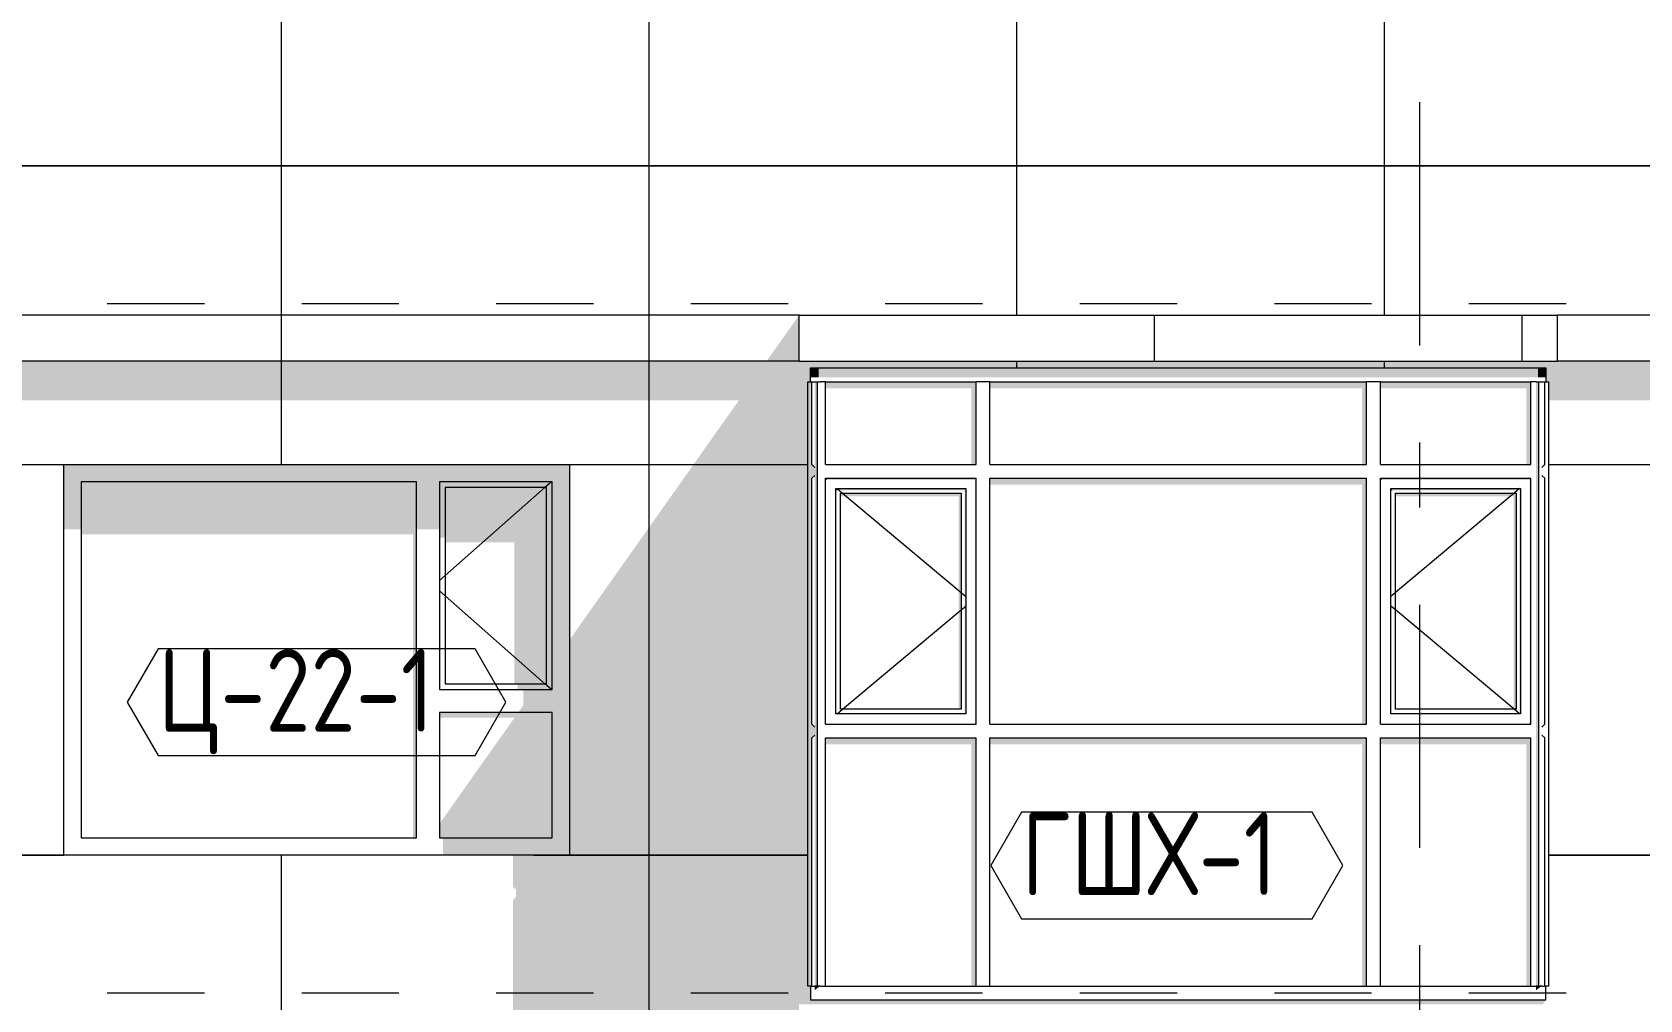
# Model space of a CAD drawing. Header units: millimetres. Extents: x 18162 to 7085488, y 72188 to 247925.
# Drawn here: x 5960420 to 5967417, y 133526 to 137738 of the extents above; entities that cross this region are included whole.
import ezdxf
from ezdxf.enums import TextEntityAlignment as Align

# ---------------------------------------------------------------- set-up
doc = ezdxf.new("R2010")
doc.units = ezdxf.units.MM
doc.header["$MEASUREMENT"] = 0
doc.linetypes.add('Dashed', pattern=[423.333333, 211.666667, -211.666667])
doc.linetypes.add('Double Dashed', pattern=[1093.611073, 529.166651, -211.666656, 141.111112, -211.666656])
for name, color, linetype in [('Archicad Windows', 7, 'Continuous'), ('Finish - Wall', 7, 'Continuous'), ('Structural - Bearing', 7, 'Continuous'), ('Structural - Grid', 7, 'Continuous')]:
    doc.layers.add(name, color=color, linetype=linetype)
doc.styles.add('GENERATED_STYLE_3', font='', dxfattribs={"width": 0.8})
doc.styles.get('GENERATED_STYLE_3').set_extended_font_data('ISOCPEUR MON')

# ---------------------------------------------------------------- blocks, each defined once
blk = doc.blocks.new('*X2891', base_point=(6050603.8, 91556.2))
at = {"layer": 'Structural - Bearing', "color": 8, "linetype": 'Continuous', "lineweight": 13}
for p, q in [((5961503.8, 136306.2), (5961503.8, 135856.2)), ((5963103.8, 136306.2), (5963103.8, 134156.2)), ((5964703.8, 136306.2), (5964703.8, 136276.2)), ((5966303.8, 136306.2), (5966303.8, 136276.2)), ((5959903.8, 135856.2), (5960558.1, 135856.2)), ((5962758.1, 135856.2), (5963103.8, 135856.2)), ((5963103.8, 135856.2), (5963795.7, 135856.2)), ((5967020.5, 135856.2), (5967403.8, 135856.2)), ((5967403.8, 135856.2), (5967903.8, 135856.2)), ((5959903.8, 134156.2), (5960558.1, 134156.2)), ((5960558.1, 134156.2), (5959903.8, 134156.2)), ((5961503.8, 134156.2), (5961503.8, 133556.2)), ((5962603.8, 134156.2), (5963103.8, 134156.2)), ((5963103.8, 134156.2), (5962758.1, 134156.2)), ((5963103.8, 134156.2), (5963795.7, 134156.2)), ((5963103.8, 134156.2), (5963103.8, 133556.2)), ((5963795.7, 134156.2), (5963103.8, 134156.2)), ((5967020.5, 134156.2), (5967403.8, 134156.2)), ((5967403.8, 134156.2), (5967020.5, 134156.2)), ((5967903.8, 134156.2), (5967403.8, 134156.2)), ((5967403.8, 134156.2), (5967903.8, 134156.2)), ((5961503.8, 133556.2), (5961503.8, 133456.2)), ((5963103.8, 133556.2), (5963103.8, 133456.2))]:
    blk.add_line(p, q, dxfattribs=at)
blk = doc.blocks.new('*X2896', base_point=(6050603.8, 91556.2))
at = {"layer": 'Structural - Bearing', "color": 8, "linetype": 'Continuous', "lineweight": 13}
for p, q in [((5961503.8, 136506.2), (5961503.8, 136306.2)), ((5963103.8, 136506.2), (5963103.8, 136306.2))]:
    blk.add_line(p, q, dxfattribs=at)
blk = doc.blocks.new('*X2901', base_point=(6050603.8, 91556.2))
at = {"layer": 'Structural - Bearing', "color": 7, "linetype": 'Continuous', "lineweight": 9}
for p, q in [((5965303.8, 136506.2), (5965303.8, 136306.2)), ((5966903.8, 136506.2), (5966903.8, 136306.2))]:
    blk.add_line(p, q, dxfattribs=at)
blk = doc.blocks.new('*X2904', base_point=(6050603.8, 91556.2))
at = {"layer": 'Structural - Bearing', "color": 7, "linetype": 'Continuous', "lineweight": 9}
for p, q in [((5961503.8, 137856.2), (5961503.8, 137156.2)), ((5963103.8, 137856.2), (5963103.8, 137156.2)), ((5964703.8, 137856.2), (5964703.8, 137156.2)), ((5966303.8, 137856.2), (5966303.8, 137156.2)), ((5959903.8, 137156.2), (5961003.8, 137156.2)), ((5961003.8, 137156.2), (5959903.8, 137156.2)), ((5961503.8, 137156.2), (5961003.8, 137156.2)), ((5961003.8, 137156.2), (5961503.8, 137156.2)), ((5961503.8, 137156.2), (5962603.8, 137156.2)), ((5961503.8, 137156.2), (5961503.8, 136556.2)), ((5962603.8, 137156.2), (5961503.8, 137156.2)), ((5963103.8, 137156.2), (5962603.8, 137156.2)), ((5962603.8, 137156.2), (5963103.8, 137156.2)), ((5963103.8, 137156.2), (5964203.8, 137156.2)), ((5963103.8, 137156.2), (5963103.8, 136556.2)), ((5964203.8, 137156.2), (5963103.8, 137156.2)), ((5964703.8, 137156.2), (5964203.8, 137156.2)), ((5964203.8, 137156.2), (5964703.8, 137156.2)), ((5964703.8, 137156.2), (5965803.8, 137156.2)), ((5964703.8, 137156.2), (5964703.8, 136556.2)), ((5965803.8, 137156.2), (5964703.8, 137156.2)), ((5966303.8, 137156.2), (5965803.8, 137156.2)), ((5965803.8, 137156.2), (5966303.8, 137156.2)), ((5966303.8, 137156.2), (5967403.8, 137156.2)), ((5966303.8, 137156.2), (5966303.8, 136556.2)), ((5967403.8, 137156.2), (5966303.8, 137156.2)), ((5967903.8, 137156.2), (5967403.8, 137156.2)), ((5967403.8, 137156.2), (5967903.8, 137156.2)), ((5961503.8, 136556.2), (5961503.8, 136506.2)), ((5963103.8, 136556.2), (5963103.8, 136506.2)), ((5964703.8, 136556.2), (5964703.8, 136506.2)), ((5966303.8, 136556.2), (5966303.8, 136506.2))]:
    blk.add_line(p, q, dxfattribs=at)
blk = doc.blocks.new('Label_261_3', base_point=(5961658.1, 134587.1))
at = {"color": 13, "linetype": 'Continuous', "lineweight": 13, "flags": 128}
blk.add_lwpolyline([(5960834.2, 134821.3), (5960968.3, 134589.1), (5962347.9, 134589.1), (5962482, 134821.3), (5962347.9, 135053.6), (5960968.3, 135053.6)], close=True, dxfattribs=at)
at = {"color": 13, "lineweight": 13, "insert": (5960968.3, 135052.9), "char_height": 360, "attachment_point": 1, "style": 'GENERATED_STYLE_3'}
blk.add_mtext('\\A1;{\\pql;\\pt0,253000;\\fISOCPEUR MON|b0|i0|c0|p0;\\W0.800000;Ц-22-1\\fISOCPEUR MON|b0|i0|c0|p0;\\W0.800000;\\A1{\\H.66x;\\S^  ;}\\fISOCPEUR MON|b0|i0|c0|p0;\\W0.800000;\\fISOCPEUR MON|b0|i0|c0|p0;\\W0.800000;\\A1{\\H.66x;\\S^  ;}\\fISOCPEUR MON|b0|i0|c0|p0;\\W0.800000; \\fISOCPEUR MON|b0|i0|c0|p0;\\W0.800000;\\fISOCPEUR MON|b0|i0|c0|p0;\\W0.800000;\\fISOCPEUR MON|b0|i0|c0|p0;\\W0.800000;\\fISOCPEUR MON|b0|i0|c0|p0;\\W0.800000;\\fISOCPEUR MON|b0|i0|c0|p0;\\W0.800000;\\fISOCPEUR MON|b0|i0|c0|p0;\\W0.800000;\\fISOCPEUR MON|b0|i0|c0|p0;\\W0.800000;\\fISOCPEUR MON|b0|i0|c0|p0;\\W0.800000;\\fISOCPEUR MON|b0|i0|c0|p0;\\W0.800000;\\fISOCPEUR MON|b0|i0|c0|p0;\\W0.800000;\\fISOCPEUR MON|b0|i0|c0|p0;\\W0.800000;\\fISOCPEUR MON|b0|i0|c0|p0;\\W0.800000;\\fISOCPEUR MON|b0|i0|c0|p0;\\W0.800000;\\fISOCPEUR MON|b0|i0|c0|p0;\\W0.800000;\\fISOCPEUR MON|b0|i0|c0|p0;\\W0.800000;\\fISOCPEUR MON|b0|i0|c0|p0;\\W0.800000;\\fISOCPEUR MON|b0|i0|c0|p0;\\W0.800000;\\fISOCPEUR MON|b0|i0|c0|p0;\\W0.800000;\\fISOCPEUR MON|b0|i0|c0|p0;\\W0.800000;\\fISOCPEUR MON|b0|i0|c0|p0;\\W0.800000;\\fISOCPEUR MON|b0|i0|c0|p0;\\W0.800000;\\fISOCPEUR MON|b0|i0|c0|p0;\\W0.800000;\\fISOCPEUR MON|b0|i0|c0|p0;\\W0.800000;\\fISOCPEUR MON|b0|i0|c0|p0;\\W0.800000;\\fISOCPEUR MON|b0|i0|c0|p0;\\W0.800000;\\fISOCPEUR MON|b0|i0|c0|p0;\\W0.800000;\\fISOCPEUR MON|b0|i0|c0|p0;\\W0.800000;\\fISOCPEUR MON|b0|i0|c0|p0;\\W0.800000;\\fISOCPEUR MON|b0|i0|c0|p0;\\W0.800000;\\fISOCPEUR MON|b0|i0|c0|p0;\\W0.800000;\\fISOCPEUR MON|b0|i0|c0|p0;\\W0.800000;\\fISOCPEUR MON|b0|i0|c0|p0;\\W0.800000;\\fISOCPEUR MON|b0|i0|c0|p0;\\W0.800000;\\fISOCPEUR MON|b0|i0|c0|p0;\\W0.800000;\\fISOCPEUR MON|b0|i0|c0|p0;\\W0.800000;\\fISOCPEUR MON|b0|i0|c0|p0;\\W0.800000;\\fISOCPEUR MON|b0|i0|c0|p0;\\W0.800000;\\fISOCPEUR MON|b0|i0|c0|p0;\\W0.800000;\\fISOCPEUR MON|b0|i0|c0|p0;\\W0.800000;\\fISOCPEUR MON|b0|i0|c0|p0;\\W0.800000;\\fISOCPEUR MON|b0|i0|c0|p0;\\W0.800000;\\fISOCPEUR MON|b0|i0|c0|p0;\\W0.800000;\\fISOCPEUR MON|b0|i0|c0|p0;\\W0.800000;}', dxfattribs=at)
blk = doc.blocks.new('Label_281_3', base_point=(5965358.1, 133876.2))
at = {"color": 13, "linetype": 'Continuous', "lineweight": 13, "flags": 128}
blk.add_lwpolyline([(5964591.7, 134110.4), (5964725.8, 133878.2), (5965990.4, 133878.2), (5966124.5, 134110.4), (5965990.4, 134342.7), (5964725.8, 134342.7)], close=True, dxfattribs=at)
at = {"color": 13, "lineweight": 13, "insert": (5964725.8, 134342), "char_height": 360, "attachment_point": 1, "style": 'GENERATED_STYLE_3'}
blk.add_mtext('\\A1;{\\pql;\\pt0,253000;\\fISOCPEUR MON|b0|i0|c0|p0;\\W0.800000;ГШХ-1\\fISOCPEUR MON|b0|i0|c0|p0;\\W0.800000;\\A1{\\H.66x;\\S^  ;}\\fISOCPEUR MON|b0|i0|c0|p0;\\W0.800000;\\fISOCPEUR MON|b0|i0|c0|p0;\\W0.800000;\\A1{\\H.66x;\\S^  ;}\\fISOCPEUR MON|b0|i0|c0|p0;\\W0.800000; \\fISOCPEUR MON|b0|i0|c0|p0;\\W0.800000;\\fISOCPEUR MON|b0|i0|c0|p0;\\W0.800000;\\fISOCPEUR MON|b0|i0|c0|p0;\\W0.800000;\\fISOCPEUR MON|b0|i0|c0|p0;\\W0.800000;\\fISOCPEUR MON|b0|i0|c0|p0;\\W0.800000;\\fISOCPEUR MON|b0|i0|c0|p0;\\W0.800000;\\fISOCPEUR MON|b0|i0|c0|p0;\\W0.800000;\\fISOCPEUR MON|b0|i0|c0|p0;\\W0.800000;\\fISOCPEUR MON|b0|i0|c0|p0;\\W0.800000;\\fISOCPEUR MON|b0|i0|c0|p0;\\W0.800000;\\fISOCPEUR MON|b0|i0|c0|p0;\\W0.800000;\\fISOCPEUR MON|b0|i0|c0|p0;\\W0.800000;\\fISOCPEUR MON|b0|i0|c0|p0;\\W0.800000;\\fISOCPEUR MON|b0|i0|c0|p0;\\W0.800000;\\fISOCPEUR MON|b0|i0|c0|p0;\\W0.800000;\\fISOCPEUR MON|b0|i0|c0|p0;\\W0.800000;\\fISOCPEUR MON|b0|i0|c0|p0;\\W0.800000;\\fISOCPEUR MON|b0|i0|c0|p0;\\W0.800000;\\fISOCPEUR MON|b0|i0|c0|p0;\\W0.800000;\\fISOCPEUR MON|b0|i0|c0|p0;\\W0.800000;\\fISOCPEUR MON|b0|i0|c0|p0;\\W0.800000;\\fISOCPEUR MON|b0|i0|c0|p0;\\W0.800000;\\fISOCPEUR MON|b0|i0|c0|p0;\\W0.800000;\\fISOCPEUR MON|b0|i0|c0|p0;\\W0.800000;\\fISOCPEUR MON|b0|i0|c0|p0;\\W0.800000;\\fISOCPEUR MON|b0|i0|c0|p0;\\W0.800000;\\fISOCPEUR MON|b0|i0|c0|p0;\\W0.800000;\\fISOCPEUR MON|b0|i0|c0|p0;\\W0.800000;\\fISOCPEUR MON|b0|i0|c0|p0;\\W0.800000;\\fISOCPEUR MON|b0|i0|c0|p0;\\W0.800000;\\fISOCPEUR MON|b0|i0|c0|p0;\\W0.800000;\\fISOCPEUR MON|b0|i0|c0|p0;\\W0.800000;\\fISOCPEUR MON|b0|i0|c0|p0;\\W0.800000;\\fISOCPEUR MON|b0|i0|c0|p0;\\W0.800000;\\fISOCPEUR MON|b0|i0|c0|p0;\\W0.800000;\\fISOCPEUR MON|b0|i0|c0|p0;\\W0.800000;\\fISOCPEUR MON|b0|i0|c0|p0;\\W0.800000;\\fISOCPEUR MON|b0|i0|c0|p0;\\W0.800000;\\fISOCPEUR MON|b0|i0|c0|p0;\\W0.800000;\\fISOCPEUR MON|b0|i0|c0|p0;\\W0.800000;\\fISOCPEUR MON|b0|i0|c0|p0;\\W0.800000;\\fISOCPEUR MON|b0|i0|c0|p0;\\W0.800000;\\fISOCPEUR MON|b0|i0|c0|p0;\\W0.800000;}', dxfattribs=at)
blk = doc.blocks.new('Standard grid marker[382]_3', base_point=(5966458.1, 151556.2))
at = {"layer": 'Structural - Grid', "color": 13, "linetype": 'Double Dashed', "lineweight": 13, "ltscale": 2}
blk.add_line((5966458.1, 150556.2), (5966458.1, 87056.2), dxfattribs=at)
at = {"layer": 'Structural - Grid', "color": 13, "lineweight": 13, "style": 'GENERATED_STYLE_3'}
blk.add_attdef('AC_MarkerText_1', text='', height=500, rotation=360, dxfattribs=at).set_placement((5966458.1, 85706.2), align=Align.TOP_CENTER)

msp = doc.modelspace()

# ---------------------------------------------------------------- hatches: boundary and pattern name
at = {"layer": 'Archicad Windows', "linetype": 'Continuous', "lineweight": 0}
for points in [[(5962093.1, 135781.2), (5962193.1, 135781.2), (5962683.1, 135781.2), (5962758.1, 135781.2), (5962758.1, 135856.2), (5960558.1, 135856.2), (5960558.1, 135781.2), (5960633.1, 135781.2)], [(5960633.1, 135781.2), (5960558.1, 135781.2), (5960558.1, 135573.3), (5960633.1, 135573.3)], [(5962093.1, 135781.2), (5960633.1, 135781.2), (5960633.1, 135552.1), (5962078.1, 135552.1), (5962078.1, 134231.2), (5962093.1, 134231.2)], [(5962093.1, 135781.2), (5962093.1, 135573.3), (5962193.1, 135573.3), (5962193.1, 135781.2)], [(5962683.1, 135781.2), (5962193.1, 135781.2), (5962193.1, 135756.2), (5962218.1, 135756.2), (5962658.1, 135756.2), (5962683.1, 135756.2)], [(5962193.1, 135756.2), (5962193.1, 135538), (5962218.1, 135538), (5962218.1, 135756.2)], [(5962658.1, 135756.2), (5962218.1, 135756.2), (5962218.1, 135516.8), (5962518.1, 135516.8), (5962518.1, 134901.2), (5962658.1, 134901.2)], [(5962658.1, 134901.2), (5962683.1, 134901.2), (5962683.1, 135756.2), (5962658.1, 135756.2)], [(5962683.1, 134876.2), (5962683.1, 134776.2), (5962683.1, 134231.2), (5962758.1, 134231.2), (5962758.1, 135781.2), (5962683.1, 135781.2)], [(5962683.1, 134901.2), (5962533.1, 134901.2), (5962533.1, 134876.2), (5962683.1, 134876.2)], [(5962534.8, 134776.2), (5962683.1, 134776.2), (5962683.1, 134876.2), (5962558.1, 134876.2), (5962558.1, 134809.1)], [(5962193.1, 134755), (5962519.8, 134755), (5962193.1, 134292.9), (5962193.1, 134231.2), (5962683.1, 134231.2), (5962683.1, 134776.2), (5962193.1, 134776.2)], [(5962208.1, 134156.2), (5962758.1, 134156.2), (5962758.1, 134231.2), (5962208.1, 134231.2)]]:
    msp.add_hatch(color=49, dxfattribs=at).paths.add_polyline_path(points)
at = {"layer": 'Finish - Wall', "linetype": 'Continuous', "lineweight": 0}
for points in [[(5963843.1, 136276.2), (5963808.1, 136276.2), (5963808.1, 136235.5), (5963843.1, 136235.5)], [(5963843.1, 136276.2), (5963843.1, 136235.5), (5964558.1, 136235.5), (5964558.1, 136276.2)], [(5964558.1, 136276.2), (5964558.1, 136235.5), (5966258.1, 136235.5), (5966258.1, 136276.2)], [(5966258.1, 136235.5), (5966973.1, 136235.5), (5966973.1, 136276.2), (5966258.1, 136276.2)], [(5967008.1, 136276.2), (5966973.1, 136276.2), (5966973.1, 136235.5), (5967008.1, 136235.5)], [(5963795.7, 136216.2), (5963795.7, 135826.2), (5963838.1, 135826.2), (5963838.1, 136216.2), (5963825.7, 136216.2), (5963825.7, 135843.6), (5963813.1, 135856.2), (5963813.1, 136216.2)], [(5964528.1, 136216.2), (5963873.1, 136216.2), (5963873.1, 136187.9), (5964508.1, 136187.9), (5964508.1, 135856.2), (5964528.1, 135856.2)], [(5964588.1, 136187.9), (5966208.1, 136187.9), (5966208.1, 135856.2), (5966228.1, 135856.2), (5966228.1, 136216.2), (5964588.1, 136216.2)], [(5966943.1, 136216.2), (5966288.1, 136216.2), (5966288.1, 136187.9), (5966923.1, 136187.9), (5966923.1, 135856.2), (5966943.1, 135856.2)], [(5966965.7, 135826.2), (5966978.1, 135826.2), (5966978.1, 136216.2), (5966965.7, 136216.2)], [(5967003.1, 136216.2), (5967003.1, 136209.1), (5967008.1, 136216.2)], [(5966965.7, 134696.2), (5966978.1, 134696.2), (5966978.1, 135826.2), (5966965.7, 135826.2)], [(5967003.1, 135856.2), (5966990.5, 135843.6), (5966996.8, 135847.3)], [(5964528.1, 135796.2), (5963873.1, 135796.2), (5963880.2, 135789.1), (5964521, 135789.1)], [(5963880.2, 135789.1), (5963873.1, 135796.2), (5963873.1, 135789.1)], [(5963918.1, 135744.1), (5963925.2, 135744.1), (5963918.1, 135751.2)], [(5963918.1, 135751.2), (5963925.2, 135744.1), (5964476, 135744.1), (5964483.1, 135751.2)], [(5964483.1, 135751.2), (5964476, 135744.1), (5964478.1, 135744.1), (5964478.1, 134776.2), (5964483.1, 134771.2)], [(5964521, 135789.1), (5964523.1, 135789.1), (5964523.1, 134731.2), (5964528.1, 134726.2), (5964528.1, 135796.2)], [(5966228.1, 135796.2), (5964588.1, 135796.2), (5964588.1, 135767.9), (5966208.1, 135767.9), (5966208.1, 134726.2), (5966228.1, 134726.2)], [(5966288.1, 135796.2), (5966295.2, 135789.1), (5966936, 135789.1), (5966943.1, 135796.2)], [(5966288.1, 135796.2), (5966288.1, 135789.1), (5966295.2, 135789.1)], [(5966340.2, 135744.1), (5966333.1, 135751.2), (5966333.1, 135744.1)], [(5966898.1, 135751.2), (5966333.1, 135751.2), (5966340.2, 135744.1), (5966891, 135744.1)], [(5966891, 135744.1), (5966893.1, 135744.1), (5966893.1, 134776.2), (5966898.1, 134771.2), (5966898.1, 135751.2)], [(5966936, 135789.1), (5966938.1, 135789.1), (5966938.1, 134731.2), (5966943.1, 134726.2), (5966943.1, 135796.2)], [(5964463.1, 135731.2), (5963938.1, 135731.2), (5963938.1, 135717), (5964453.1, 135717), (5964453.1, 134791.2), (5964463.1, 134791.2)], [(5966353.1, 135731.2), (5966353.1, 135717), (5966868.1, 135717), (5966868.1, 134791.2), (5966878.1, 134791.2), (5966878.1, 135731.2)], [(5964478.1, 134771.2), (5964483.1, 134771.2), (5964478.1, 134776.2)], [(5966893.1, 134771.2), (5966898.1, 134771.2), (5966893.1, 134776.2)], [(5963795.7, 134696.2), (5963795.7, 133586.2), (5963813.1, 133586.2), (5963813.1, 134666.2), (5963825.7, 134678.8), (5963825.7, 133586.2), (5963838.1, 133586.2), (5963838.1, 134696.2)], [(5964523.1, 134726.2), (5964528.1, 134726.2), (5964523.1, 134731.2)], [(5966938.1, 134726.2), (5966943.1, 134726.2), (5966938.1, 134731.2)], [(5966965.7, 133586.2), (5966978.1, 133586.2), (5966978.1, 134696.2), (5966965.7, 134696.2)], [(5966990.5, 134713.6), (5966996.8, 134717.3), (5967003.1, 134726.2)], [(5963873.1, 134666.2), (5963873.1, 134637.9), (5964508.1, 134637.9), (5964508.1, 133586.2), (5964528.1, 133586.2), (5964528.1, 134666.2)], [(5964588.1, 134637.9), (5966208.1, 134637.9), (5966208.1, 133586.2), (5966228.1, 133586.2), (5966228.1, 134666.2), (5964588.1, 134666.2)], [(5966288.1, 134666.2), (5966288.1, 134637.9), (5966923.1, 134637.9), (5966923.1, 133586.2), (5966943.1, 133586.2), (5966943.1, 134666.2)], [(5963825.7, 133568.6), (5963843.1, 133580.9), (5963843.1, 133586.2), (5963825.7, 133586.2)], [(5963850.5, 133586.2), (5963843.1, 133586.2), (5963843.1, 133580.9)], [(5966965.7, 133568.6), (5966973.1, 133573.9), (5966973.1, 133586.2), (5966965.7, 133586.2)], [(5966973.1, 133586.2), (5966973.1, 133573.9), (5966990.5, 133586.2)]]:
    msp.add_hatch(color=49, dxfattribs=at).paths.add_polyline_path(points)
h = msp.add_hatch(color=49, dxfattribs=at)
h.paths.add_polyline_path([(5963795.7, 134696.2), (5963838.1, 134696.2), (5963838.1, 135826.2), (5963795.7, 135826.2)])
h.paths.add_polyline_path([(5963825.7, 134713.6), (5963813.1, 134726.2), (5963813.1, 135796.2), (5963825.7, 135808.8)], flags=0)
at = {"layer": 'Structural - Bearing', "linetype": 'Continuous', "lineweight": 0}
for points in [[(5963758.1, 136506.2), (5963616.7, 136306.2), (5963758.1, 136306.2), (5963758.1, 136456.2)], [(5958758.1, 136306.2), (5958758.1, 136135.9), (5963496.3, 136135.9), (5962758.1, 135092), (5962758.1, 134156.2), (5962513.1, 134156.2), (5962513.1, 134017.7), (5962525.7, 134005.1), (5962525.7, 133975.5), (5962513.1, 133957.7), (5962513.1, 133456.2), (5963758.1, 133456.2), (5963758.1, 133506.2), (5966994, 133506.2), (5967008.1, 133526.2), (5963808.1, 133526.2), (5963808.1, 133586.2), (5963795.7, 133586.2), (5963795.7, 136216.2), (5963808.1, 136216.2), (5963808.1, 136276.2), (5967008.1, 136276.2), (5967008.1, 136216.2), (5967020.5, 136216.2), (5967020.5, 136135.9), (5972308, 136135.9), (5972308.1, 136136.1), (5972308.1, 136306.2), (5966990.5, 136306.2), (5963758.1, 136306.2)]]:
    msp.add_hatch(color=49, dxfattribs=at).paths.add_polyline_path(points)

# ---------------------------------------------------------------- linework, layer by layer
at = {"color": 8, "linetype": 'Dashed', "lineweight": 13, "ltscale": 2}
for p, q in [((5948046.5, 136556.2), (5978885, 136556.2)), ((5948046.5, 133556.2), (5978885, 133556.2))]:
    msp.add_line(p, q, dxfattribs=at)
at = {"layer": 'Archicad Windows', "color": 7, "linetype": 'Continuous', "lineweight": 13}
for p, q in [((5960558.1, 134156.2), (5960558.1, 135856.2)), ((5960558.1, 135856.2), (5962758.1, 135856.2)), ((5962758.1, 135856.2), (5962758.1, 134156.2)), ((5962758.1, 134156.2), (5960558.1, 134156.2))]:
    msp.add_line(p, q, dxfattribs=at)
at = {"layer": 'Archicad Windows', "color": 7, "linetype": 'Continuous', "lineweight": 9}
for p, q in [((5960633.1, 135781.2), (5960633.1, 134231.2)), ((5962093.1, 135781.2), (5960633.1, 135781.2)), ((5962093.1, 134231.2), (5962093.1, 135781.2)), ((5962193.1, 135781.2), (5962193.1, 134876.2)), ((5962683.1, 135781.2), (5962193.1, 135781.2)), ((5962218.1, 135756.2), (5962218.1, 134901.2)), ((5962658.1, 135756.2), (5962218.1, 135756.2)), ((5962651.6, 135756.2), (5962218.1, 135372.9)), ((5962679.8, 135781.2), (5962651.6, 135756.2)), ((5962658.1, 134901.2), (5962658.1, 135756.2)), ((5962683.1, 134876.2), (5962683.1, 135781.2)), ((5962218.1, 135372.9), (5962193.1, 135350.8)), ((5962218.1, 135284.5), (5962193.1, 135306.6)), ((5962651.6, 134901.2), (5962218.1, 135284.5)), ((5962193.1, 134876.2), (5962683.1, 134876.2)), ((5962218.1, 134901.2), (5962658.1, 134901.2)), ((5962679.8, 134876.2), (5962651.6, 134901.2)), ((5962193.1, 134776.2), (5962193.1, 134231.2)), ((5962683.1, 134776.2), (5962193.1, 134776.2)), ((5962683.1, 134231.2), (5962683.1, 134776.2)), ((5960633.1, 134231.2), (5962093.1, 134231.2)), ((5962193.1, 134231.2), (5962683.1, 134231.2))]:
    msp.add_line(p, q, dxfattribs=at)
at = {"layer": 'Finish - Wall', "color": 7, "linetype": 'Continuous', "lineweight": 9}
for p, q in [((5963808.1, 136216.2), (5963808.1, 136276.2)), ((5963808.1, 136276.2), (5963843.1, 136276.2)), ((5963843.1, 136276.2), (5964558.1, 136276.2)), ((5964558.1, 136276.2), (5966258.1, 136276.2)), ((5966258.1, 136276.2), (5966973.1, 136276.2)), ((5966973.1, 136276.2), (5967008.1, 136276.2)), ((5967008.1, 136276.2), (5967008.1, 136216.2)), ((5963795.7, 136216.2), (5963808.1, 136216.2)), ((5963795.7, 135826.2), (5963795.7, 136216.2)), ((5963808.1, 136216.2), (5963813.1, 136216.2)), ((5963813.1, 136216.2), (5963825.7, 136216.2)), ((5963813.1, 135856.2), (5963813.1, 136216.2)), ((5963825.7, 136216.2), (5963838.1, 136216.2)), ((5963838.1, 136216.2), (5963850.5, 136216.2)), ((5963838.1, 135826.2), (5963838.1, 136216.2)), ((5963873.1, 136216.2), (5963850.5, 136216.2)), ((5963873.1, 136216.2), (5964528.1, 136216.2)), ((5963873.1, 135856.2), (5963873.1, 136216.2)), ((5964588.1, 136216.2), (5964528.1, 136216.2)), ((5964528.1, 135856.2), (5964528.1, 136216.2)), ((5964588.1, 136216.2), (5966228.1, 136216.2)), ((5964588.1, 135856.2), (5964588.1, 136216.2)), ((5966288.1, 136216.2), (5966228.1, 136216.2)), ((5966228.1, 135856.2), (5966228.1, 136216.2)), ((5966288.1, 136216.2), (5966943.1, 136216.2)), ((5966288.1, 135856.2), (5966288.1, 136216.2)), ((5966965.7, 136216.2), (5966943.1, 136216.2)), ((5966943.1, 135856.2), (5966943.1, 136216.2)), ((5966965.7, 136216.2), (5966978.1, 136216.2)), ((5966978.1, 136216.2), (5966990.5, 136216.2)), ((5966978.1, 135826.2), (5966978.1, 136216.2)), ((5966990.5, 136216.2), (5967003.1, 136216.2)), ((5967003.1, 136216.2), (5967008.1, 136216.2)), ((5967003.1, 135856.2), (5967003.1, 136216.2)), ((5967008.1, 136216.2), (5967020.5, 136216.2)), ((5967020.5, 135826.2), (5967020.5, 136216.2)), ((5963795.7, 134696.2), (5963795.7, 135826.2)), ((5963813.1, 135856.2), (5963825.7, 135843.6)), ((5963838.1, 134696.2), (5963838.1, 135826.2)), ((5963873.1, 135856.2), (5964528.1, 135856.2)), ((5964588.1, 135856.2), (5966228.1, 135856.2)), ((5966288.1, 135856.2), (5966943.1, 135856.2)), ((5966978.1, 134696.2), (5966978.1, 135826.2)), ((5966990.5, 135843.6), (5967003.1, 135856.2)), ((5967020.5, 134696.2), (5967020.5, 135826.2)), ((5963825.7, 135808.8), (5963813.1, 135796.2)), ((5963813.1, 134726.2), (5963813.1, 135796.2)), ((5963873.1, 134726.2), (5963873.1, 135796.2)), ((5963873.1, 135796.2), (5964528.1, 135796.2)), ((5963918.1, 134771.2), (5963918.1, 135751.2)), ((5963918.1, 135751.2), (5964483.1, 135751.2)), ((5963923, 135751.2), (5963946.9, 135731.2)), ((5964483.1, 135751.2), (5964483.1, 134771.2)), ((5964528.1, 134726.2), (5964528.1, 135796.2)), ((5964588.1, 134726.2), (5964588.1, 135796.2)), ((5964588.1, 135796.2), (5966228.1, 135796.2)), ((5966228.1, 134726.2), (5966228.1, 135796.2)), ((5966288.1, 134726.2), (5966288.1, 135796.2)), ((5966288.1, 135796.2), (5966943.1, 135796.2)), ((5966333.1, 134771.2), (5966333.1, 135751.2)), ((5966333.1, 135751.2), (5966898.1, 135751.2)), ((5966893.3, 135751.2), (5966869.4, 135731.2)), ((5966898.1, 135751.2), (5966898.1, 134771.2)), ((5966943.1, 134726.2), (5966943.1, 135796.2)), ((5967003.1, 135796.2), (5966990.5, 135808.8)), ((5967003.1, 134726.2), (5967003.1, 135796.2)), ((5963938.1, 135731.2), (5964463.1, 135731.2)), ((5963938.1, 134791.2), (5963938.1, 135731.2)), ((5963946.9, 135731.2), (5964463.1, 135298.9)), ((5964463.1, 135731.2), (5964463.1, 134791.2)), ((5966353.1, 135731.2), (5966878.1, 135731.2)), ((5966869.4, 135731.2), (5966353.1, 135298.9)), ((5966353.1, 134791.2), (5966353.1, 135731.2)), ((5966878.1, 135731.2), (5966878.1, 134791.2)), ((5964463.1, 135298.9), (5964483.1, 135282.1)), ((5966353.1, 135298.9), (5966333.1, 135282.1)), ((5963946.9, 134791.2), (5964463.1, 135223.5)), ((5964463.1, 135223.5), (5964483.1, 135240.2)), ((5966353.1, 135223.5), (5966333.1, 135240.2)), ((5966869.4, 134791.2), (5966353.1, 135223.5)), ((5964483.1, 134771.2), (5963918.1, 134771.2)), ((5963923, 134771.2), (5963946.9, 134791.2)), ((5964463.1, 134791.2), (5963938.1, 134791.2)), ((5966898.1, 134771.2), (5966333.1, 134771.2)), ((5966878.1, 134791.2), (5966353.1, 134791.2)), ((5966893.3, 134771.2), (5966869.4, 134791.2)), ((5963795.7, 133586.2), (5963795.7, 134696.2)), ((5963813.1, 134726.2), (5963825.7, 134713.6)), ((5963838.1, 133586.2), (5963838.1, 134696.2)), ((5963873.1, 134726.2), (5964528.1, 134726.2)), ((5964588.1, 134726.2), (5966228.1, 134726.2)), ((5966288.1, 134726.2), (5966943.1, 134726.2)), ((5966978.1, 133586.2), (5966978.1, 134696.2)), ((5966990.5, 134713.6), (5967003.1, 134726.2)), ((5967020.5, 133586.2), (5967020.5, 134696.2)), ((5963825.7, 134678.8), (5963813.1, 134666.2)), ((5963813.1, 133586.2), (5963813.1, 134666.2)), ((5963873.1, 133586.2), (5963873.1, 134666.2)), ((5963873.1, 134666.2), (5964528.1, 134666.2)), ((5964528.1, 133586.2), (5964528.1, 134666.2)), ((5964588.1, 133586.2), (5964588.1, 134666.2)), ((5964588.1, 134666.2), (5966228.1, 134666.2)), ((5966228.1, 133586.2), (5966228.1, 134666.2)), ((5966288.1, 133586.2), (5966288.1, 134666.2)), ((5966288.1, 134666.2), (5966943.1, 134666.2)), ((5966943.1, 133586.2), (5966943.1, 134666.2)), ((5967003.1, 134666.2), (5966990.5, 134678.8)), ((5967003.1, 133586.2), (5967003.1, 134666.2)), ((5963808.1, 133586.2), (5963795.7, 133586.2)), ((5963808.1, 133586.2), (5963813.1, 133586.2)), ((5963808.1, 133586.2), (5963808.1, 133526.2)), ((5963813.1, 133586.2), (5963825.7, 133586.2)), ((5963838.1, 133586.2), (5963825.7, 133586.2)), ((5963850.5, 133586.2), (5963838.1, 133586.2)), ((5963850.5, 133586.2), (5963873.1, 133586.2)), ((5963873.1, 133586.2), (5964528.1, 133586.2)), ((5964528.1, 133586.2), (5964588.1, 133586.2)), ((5964588.1, 133586.2), (5966228.1, 133586.2)), ((5966228.1, 133586.2), (5966288.1, 133586.2)), ((5966288.1, 133586.2), (5966943.1, 133586.2)), ((5966943.1, 133586.2), (5966965.7, 133586.2)), ((5966978.1, 133586.2), (5966965.7, 133586.2)), ((5966990.5, 133586.2), (5966978.1, 133586.2)), ((5966990.5, 133586.2), (5967003.1, 133586.2)), ((5967003.1, 133586.2), (5967008.1, 133586.2)), ((5967020.5, 133586.2), (5967008.1, 133586.2)), ((5967008.1, 133526.2), (5967008.1, 133586.2)), ((5963808.1, 133526.2), (5963843.1, 133526.2)), ((5963843.1, 133526.2), (5964558.1, 133526.2)), ((5964558.1, 133526.2), (5966258.1, 133526.2)), ((5966258.1, 133526.2), (5966973.1, 133526.2)), ((5966973.1, 133526.2), (5967008.1, 133526.2))]:
    msp.add_line(p, q, dxfattribs=at)
at = {"layer": 'Structural - Bearing', "color": 7, "linetype": 'Continuous', "lineweight": 13}
for p, q in [((5963758.1, 136506.2), (5953488.4, 136506.2)), ((5963758.1, 136306.2), (5963758.1, 136506.2)), ((5963758.1, 136506.2), (5967058.1, 136506.2)), ((5972428.4, 136506.2), (5967058.1, 136506.2)), ((5967058.1, 136306.2), (5967058.1, 136506.2)), ((5963758.1, 136306.2), (5953488.4, 136306.2)), ((5963758.1, 136306.2), (5967058.1, 136306.2)), ((5972428.4, 136306.2), (5967058.1, 136306.2))]:
    msp.add_line(p, q, dxfattribs=at)

# ---------------------------------------------------------------- block references
at = {"color": 12, "linetype": 'Continuous', "lineweight": 13}
for name, p in [('Label_261_3', (5961658.1, 134587.1)), ('Label_281_3', (5965358.1, 133876.2))]:
    msp.add_blockref(name, p, dxfattribs=at)
at = {"layer": 'Structural - Bearing', "lineweight": 0}
for name in ['*X2904', '*X2896', '*X2901', '*X2891']:
    msp.add_blockref(name, (6050603.8, 91556.2), dxfattribs=at)
at = {"layer": 'Structural - Grid', "color": 13, "linetype": 'Continuous', "lineweight": 13}
msp.add_blockref('Standard grid marker[382]_3', (5966458.1, 151556.2), dxfattribs=at)

doc.saveas('drawing.dxf')
